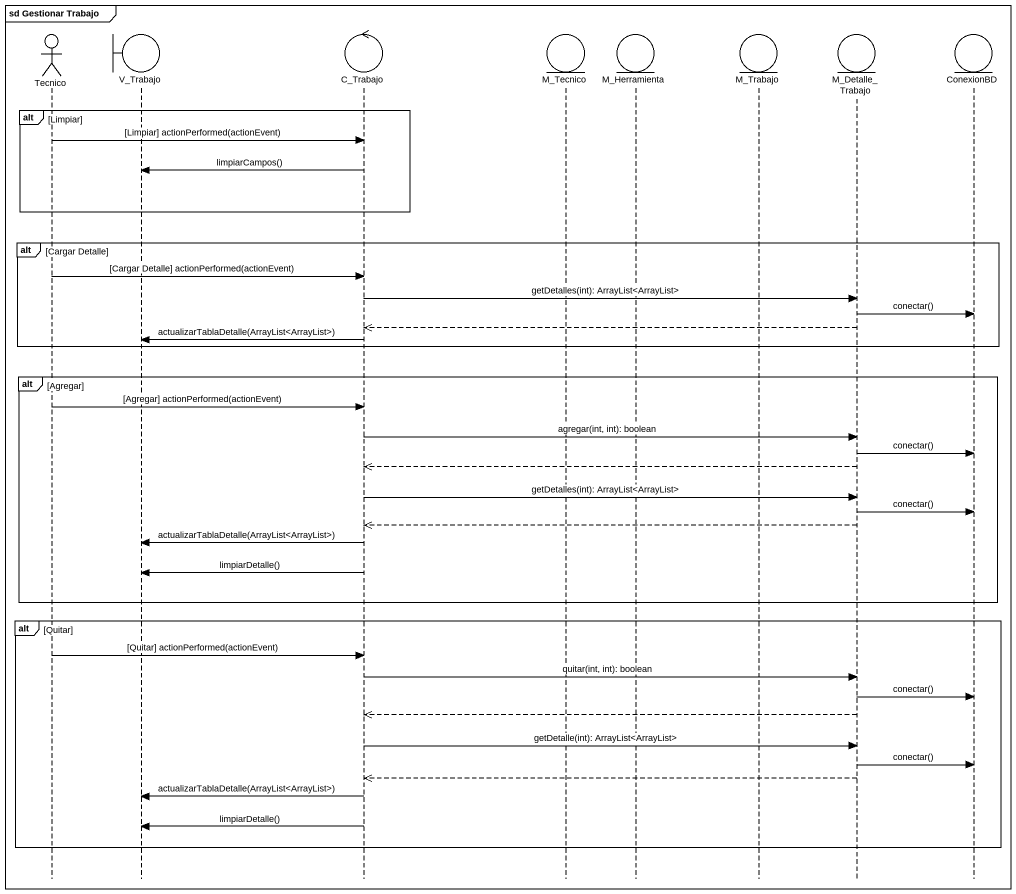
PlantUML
@startuml
mainframe sd Gestionar Trabajo
hide footbox
actor Tecnico
boundary V_Trabajo
control C_Trabajo
entity M_Tecnico
entity M_Herramienta
entity M_Trabajo
entity M_Detalle_Trabajo
entity ConexionBD

alt Limpiar
  Tecnico -> C_Trabajo : [Limpiar] actionPerformed(actionEvent)
  C_Trabajo -> V_Trabajo : limpiarCampos()
end
alt Cargar Detalle
  Tecnico -> C_Trabajo : [Cargar Detalle] actionPerformed(actionEvent)
  C_Trabajo -> M_Detalle_Trabajo : getDetalles(int): ArrayList<ArrayList>
  M_Detalle_Trabajo -> ConexionBD : conectar()
  M_Detalle_Trabajo -->> C_Trabajo
  C_Trabajo -> V_Trabajo : actualizarTablaDetalle(ArrayList<ArrayList>)
end
alt Agregar
  Tecnico -> C_Trabajo : [Agregar] actionPerformed(actionEvent)
  C_Trabajo -> M_Detalle_Trabajo : agregar(int, int): boolean
  M_Detalle_Trabajo -> ConexionBD : conectar()
  M_Detalle_Trabajo -->> C_Trabajo
  C_Trabajo -> M_Detalle_Trabajo : getDetalles(int): ArrayList<ArrayList>
  M_Detalle_Trabajo -> ConexionBD : conectar()
  M_Detalle_Trabajo -->> C_Trabajo
  C_Trabajo -> V_Trabajo : actualizarTablaDetalle(ArrayList<ArrayList>)
  C_Trabajo -> V_Trabajo : limpiarDetalle()
end
alt Quitar
  Tecnico -> C_Trabajo : [Quitar] actionPerformed(actionEvent)
  C_Trabajo -> M_Detalle_Trabajo : quitar(int, int): boolean
  M_Detalle_Trabajo -> ConexionBD : conectar()
  M_Detalle_Trabajo -->> C_Trabajo
  C_Trabajo -> M_Detalle_Trabajo : getDetalle(int): ArrayList<ArrayList>
  M_Detalle_Trabajo -> ConexionBD : conectar()
  M_Detalle_Trabajo -->> C_Trabajo
  C_Trabajo -> V_Trabajo : actualizarTablaDetalle(ArrayList<ArrayList>)
  C_Trabajo -> V_Trabajo : limpiarDetalle()
end
@enduml
